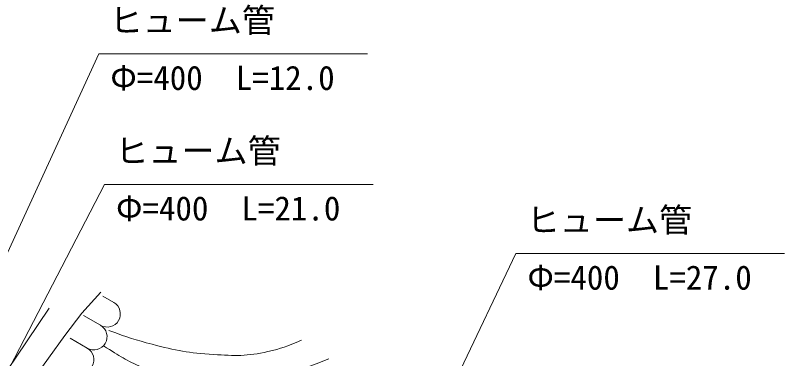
# Model space of a CAD drawing. Units: millimetres at full size, sheet at 1:1000; details may follow other scales. Extents: x 40000 to 680000, y 20000 to 380000.
# Drawn here: x 199326 to 257515, y 294776 to 320721 of the extents above; entities that cross this region are included whole.
import ezdxf
from ezdxf.enums import TextEntityAlignment as Align

# ---------------------------------------------------------------- set-up
doc = ezdxf.new("R2010")
doc.units = ezdxf.units.MM
doc.header["$LTSCALE"] = 1000
doc.layers.add('M-BGD', color=7, linetype='Continuous', lineweight=13)
doc.layers.add('M-STR-HTXT', color=7, linetype='Continuous', lineweight=13)
doc.styles.add('ＭＳ ゴシック', font='')
doc.styles.get('ＭＳ ゴシック').set_extended_font_data('MS Gothic')

msp = doc.modelspace()

# ---------------------------------------------------------------- linework, layer by layer
at = {"layer": 'M-BGD'}
for p, q in [((206769, 299023), (205947, 299501)), ((205764, 297294), (204467, 298047)), ((204760, 295565), (203463, 296318))]:
    msp.add_line(p, q, dxfattribs=at)
for points in [[(195262, 284535), (196176, 285969), (198459, 289670), (200604, 293095), (203060, 296519), (204340, 298214), (205793, 299806)], [(192226, 285531), (193444, 286557), (194897, 288287), (196765, 291054), (199393, 294894), (201884, 298595)]]:
    msp.add_lwpolyline(points, dxfattribs=at)
for centre in [(206267, 298159), (205262, 296429), (204258, 294700)]:
    msp.add_arc(centre, 1000, 239.84714, 59.84714, dxfattribs=at)
for points, knots in [([(206402, 296911), (207905, 296349), (208378, 296197), (209679, 295856), (211453, 295392), (212480, 295192), (214311, 295084), (215921, 294990), (216864, 294939), (218434, 295310), (219446, 295550), (219859, 295681), (220957, 296158)], [0, 0, 0, 0, 1, 1, 1, 2, 2, 2, 3, 3, 3, 4, 4, 4, 4]), ([(205996, 295750), (207282, 294923), (207703, 294649), (208888, 294124), (210038, 293614), (210696, 293287), (211938, 293089), (213485, 292841), (214387, 293003), (215949, 293126), (217550, 293253), (218462, 293322), (220016, 293729), (221226, 294046), (221679, 294206), (223047, 294764)], [0, 0, 0, 0, 1, 1, 1, 2, 2, 2, 3, 3, 3, 4, 4, 4, 5, 5, 5, 5])]:
    msp.add_open_spline(points, degree=3, knots=knots, dxfattribs=at)
at = {"layer": 'M-STR-HTXT'}
for p, q in [((205638, 317815), (190752, 285445)), ((225963, 317815), (205638, 317815)), ((206068, 307950), (189877, 276747)), ((226392, 307950), (206068, 307950)), ((237190, 302722), (221459, 269785)), ((257515, 302722), (237190, 302722))]:
    msp.add_line(p, q, dxfattribs=at)

# ---------------------------------------------------------------- texts
at = {"layer": 'M-STR-HTXT', "style": 'ＭＳ ゴシック'}
for p in [(212710, 318881), (213140, 309016), (244263, 303788)]:
    msp.add_text('ヒューム管', height=1833, dxfattribs=at).set_placement(p, align=Align.BOTTOM_CENTER)
for s, p in [('Φ=400\u3000L=12.0', (206507, 314533)), ('Φ=400\u3000L=21.0', (206937, 304668)), ('Φ=400\u3000L=27.0', (238059, 299439))]:
    msp.add_text(s, height=1833, dxfattribs=at).set_placement(p, align=Align.BOTTOM_LEFT)

doc.saveas('drawing.dxf')
